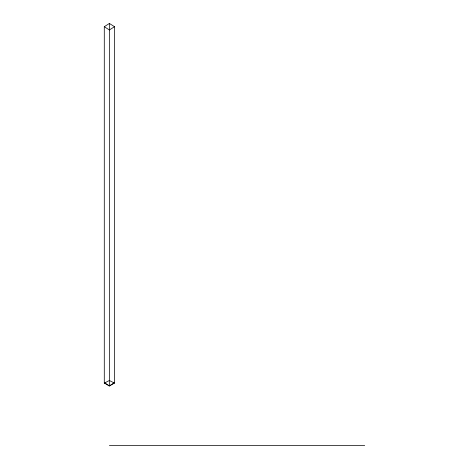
<?xml version="1.0" encoding="UTF-8"?>
<svg xmlns="http://www.w3.org/2000/svg" width="469" height="469" viewBox="0 0 469 469"><rect width="100%" height="100%" fill="white"/><g stroke="black" fill="none" stroke-linecap="round" stroke-linejoin="round"><path stroke-width="0.7" d="M114.5 382.434L109.394 386.163L104.857 382.851M104.288 26.704L109.394 23.45L114.5 26.704L114.5 383.126L109.394 385.758L104.288 383.126L104.288 26.704L109.394 29.957L114.5 26.704M104.288 383.126L109.394 380.494L114.5 383.126M109.394 445.55L364.712 445.55M109.394 23.45L109.394 385.758"/></g></svg>
